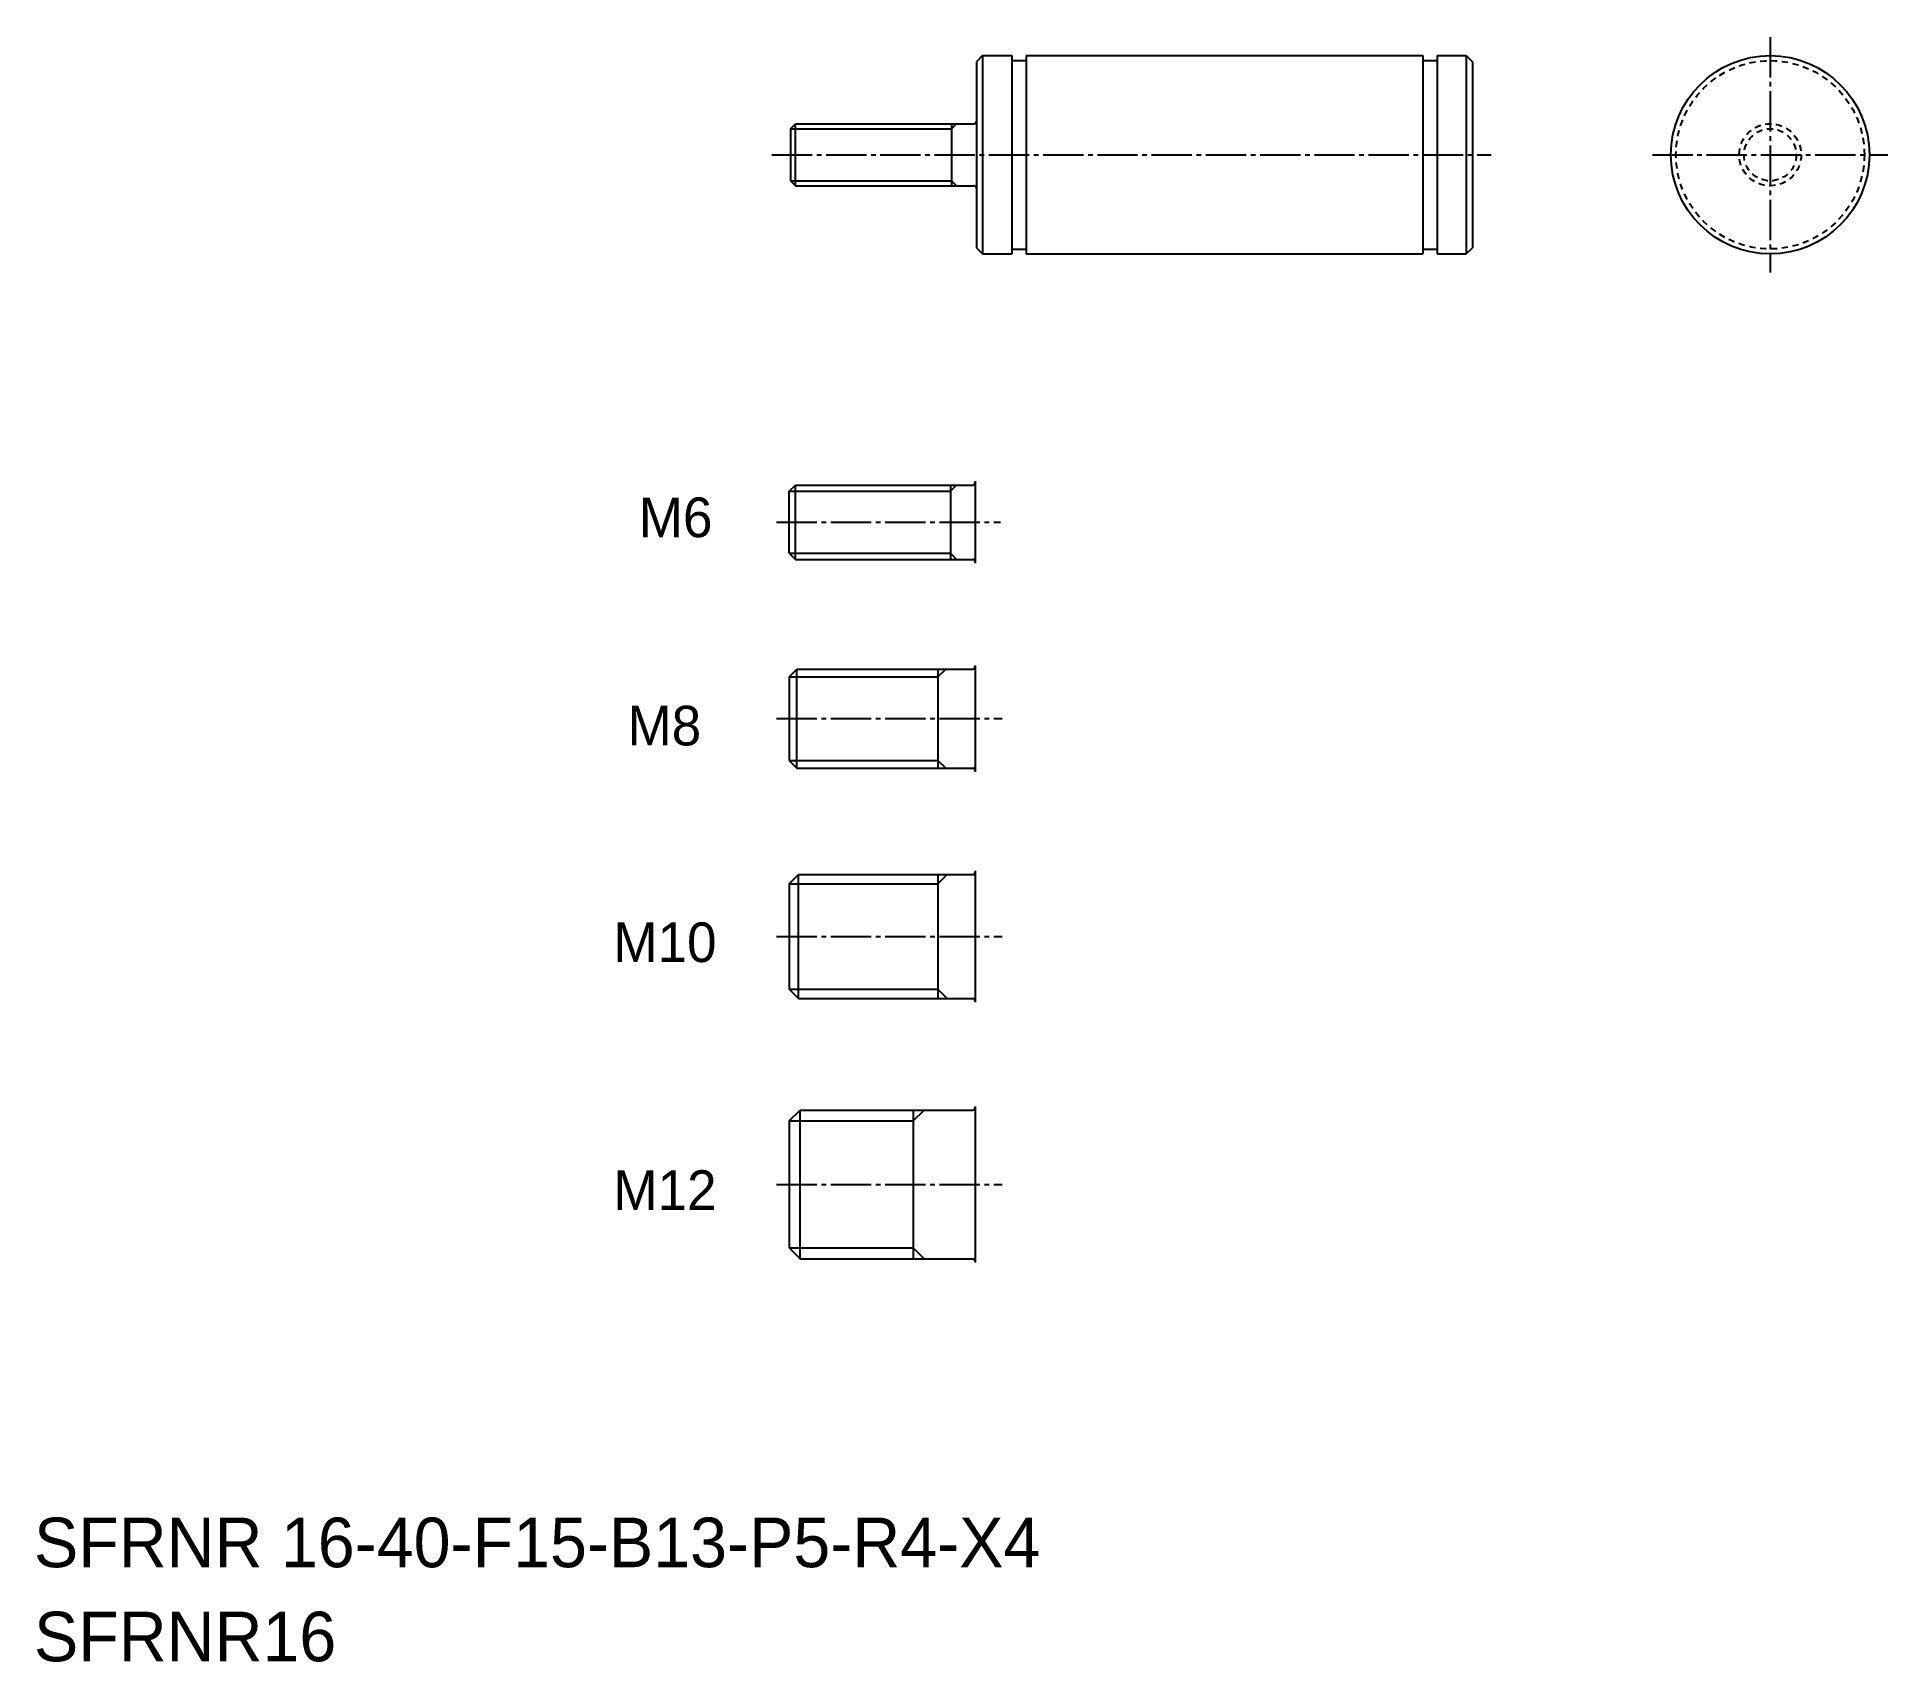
# Model space of a CAD drawing. Extents: x 10 to 160, y 10 to 141.
import ezdxf

# ---------------------------------------------------------------- set-up
doc = ezdxf.new("R2010")
doc.units = 0
doc.header["$LTSCALE"] = 0.25
doc.linetypes.add('CENTER', pattern=[17.5, 13, -1.5, 1.5, -1.5])
doc.linetypes.add('DASHED', pattern=[3.5, 2, -1.5])
doc.layers.get('0').update_dxf_attribs({"linetype": 'CONTINUOUS'})
doc.layers.add('CENTER', color=1, linetype='CENTER')

msp = doc.modelspace()

# ---------------------------------------------------------------- linework, layer by layer
at = {"color": 7, "linetype": 'CONTINUOUS'}
for p, q in [((86.5, 139.54), (86, 139.04)), ((86, 139.04), (86, 124.04)), ((86.5, 139.54), (88.85, 139.54)), ((86.5, 139.54), (86.5, 123.54)), ((88.85, 139.54), (88.85, 123.54)), ((88.85, 139.14), (90, 139.14)), ((90, 139.54), (90, 123.54)), ((90, 139.54), (122, 139.54)), ((122, 139.54), (122, 123.54)), ((122, 139.14), (123.15, 139.14)), ((123.15, 139.54), (123.15, 123.54)), ((123.15, 139.54), (125.5, 139.54)), ((125.5, 139.54), (125.5, 123.54)), ((125.5, 139.54), (126, 139.04)), ((126, 139.04), (126, 124.04)), ((71, 133.64), (71.4, 134.04)), ((71, 133.64), (71, 129.44)), ((71.4, 129.04), (71.4, 134.04)), ((71.4, 134.04), (85.8, 134.04)), ((84, 134.04), (84, 129.04)), ((71, 129.44), (71.4, 129.04)), ((71.4, 129.04), (85.8, 129.04)), ((86, 124.04), (86.5, 123.54)), ((88.85, 123.94), (90, 123.94)), ((122, 123.94), (123.15, 123.94)), ((125.5, 123.54), (126, 124.04)), ((86.5, 123.54), (88.85, 123.54)), ((90, 123.54), (122, 123.54)), ((123.15, 123.54), (125.5, 123.54)), ((70.9, 104.4), (71.4, 104.9)), ((71.4, 104.9), (85.7, 104.9)), ((71.4, 98.9), (71.4, 104.9)), ((83.9, 104.9), (83.9, 98.9)), ((85.9, 105.2), (85.9, 98.6)), ((70.9, 99.4), (70.9, 104.4)), ((70.9, 99.4), (71.4, 98.9)), ((71.4, 98.9), (85.7, 98.9)), ((70.9, 89.42), (71.53, 90.05)), ((71.53, 82.05), (71.53, 90.05)), ((71.53, 90.05), (85.7, 90.05)), ((82.9, 90.05), (82.9, 82.05)), ((85.9, 90.35), (85.9, 81.75)), ((70.9, 89.42), (70.9, 82.67)), ((70.9, 82.67), (71.53, 82.05)), ((71.53, 82.05), (85.7, 82.05)), ((70.9, 72.72), (71.65, 73.47)), ((71.65, 73.47), (85.7, 73.47)), ((71.65, 63.47), (71.65, 73.47)), ((82.9, 73.47), (82.9, 63.47)), ((85.9, 73.77), (85.9, 63.17)), ((70.9, 72.72), (70.9, 64.22)), ((70.9, 64.22), (71.65, 63.47)), ((71.65, 63.47), (85.7, 63.47)), ((70.9, 53.6), (71.78, 54.47)), ((71.78, 42.47), (71.78, 54.47)), ((71.78, 54.47), (85.7, 54.47)), ((80.9, 54.47), (80.9, 42.47)), ((70.9, 43.35), (71.78, 42.47)), ((71.78, 42.47), (85.7, 42.47))]:
    msp.add_line(p, q, dxfattribs=at)
at = {"color": 3, "linetype": 'CONTINUOUS'}
for p, q in [((71, 133.64), (84, 133.64)), ((84, 133.64), (84.4, 134.04)), ((71, 129.44), (84, 129.44)), ((84, 129.44), (84.4, 129.04)), ((83.9, 104.4), (84.4, 104.9)), ((70.9, 104.4), (83.9, 104.4)), ((70.9, 99.4), (83.9, 99.4)), ((83.9, 99.4), (84.4, 98.9)), ((82.9, 89.42), (83.53, 90.05)), ((70.9, 89.42), (82.9, 89.42)), ((70.9, 82.67), (82.9, 82.67)), ((82.9, 82.67), (83.53, 82.05)), ((82.9, 72.72), (83.65, 73.47)), ((70.9, 72.72), (82.9, 72.72)), ((70.9, 64.22), (82.9, 64.22)), ((82.9, 64.22), (83.65, 63.47)), ((80.9, 53.6), (81.78, 54.47)), ((70.9, 53.6), (80.9, 53.6)), ((70.9, 43.35), (80.9, 43.35)), ((80.9, 43.35), (81.78, 42.47))]:
    msp.add_line(p, q, dxfattribs=at)
at = {"color": 7}
msp.add_line((85.9, 54.77), (85.9, 42.17), dxfattribs=at)
msp.add_line((70.9, 53.6), (70.9, 43.35))
at = {"color": 7, "linetype": 'CONTINUOUS'}
msp.add_circle((150.01, 131.54), 8, dxfattribs=at)
at = {"color": 3, "linetype": 'DASHED'}
for radius in [7.6, 2.5, 2.1]:
    msp.add_circle((150.01, 131.54), radius, dxfattribs=at)
at = {"color": 7, "linetype": 'CONTINUOUS'}
for centre, start, end in [((85.8, 134.24), 270, 0), ((85.8, 128.84), 0, 90), ((85.7, 105.1), 270, 0), ((85.7, 98.7), 0, 90), ((85.7, 90.25), 270, 0), ((85.7, 81.85), 0, 90), ((85.7, 73.67), 270, 0), ((85.7, 63.27), 0, 90)]:
    msp.add_arc(centre, 0.2, start, end, dxfattribs=at)
for centre, start, end in [((85.7, 54.67), 270, 0), ((85.7, 42.27), 0, 90)]:
    msp.add_arc(centre, 0.2, start, end)
at = {"layer": 'CENTER', "color": 1, "linetype": 'CENTER'}
for p, q in [((150.01, 141.04), (150.01, 122.04)), ((69.5, 131.54), (127.5, 131.54)), ((140.51, 131.54), (159.51, 131.54)), ((69.89, 101.9), (87.93, 101.9)), ((69.89, 86.05), (88.07, 86.05)), ((69.89, 68.47), (88.07, 68.47)), ((69.89, 48.47), (88.07, 48.47))]:
    msp.add_line(p, q, dxfattribs=at)

# ---------------------------------------------------------------- texts
at = {"color": 7, "linetype": 'CONTINUOUS'}
for s, height, p in [('M6', 3.2, (58.77, 100.69)), ('M8', 3.2, (57.86, 83.89)), ('M10', 3.2, (56.72, 66.41)), ('M12', 3.2, (56.72, 46.41)), ('SFRNR 16-40-F15-B13-P5-R4-X4', 4, (10, 17.59)), ('SFRNR16', 4, (10, 10))]:
    msp.add_text(s, height=height, dxfattribs=at).set_placement(p)

doc.saveas('drawing.dxf')
